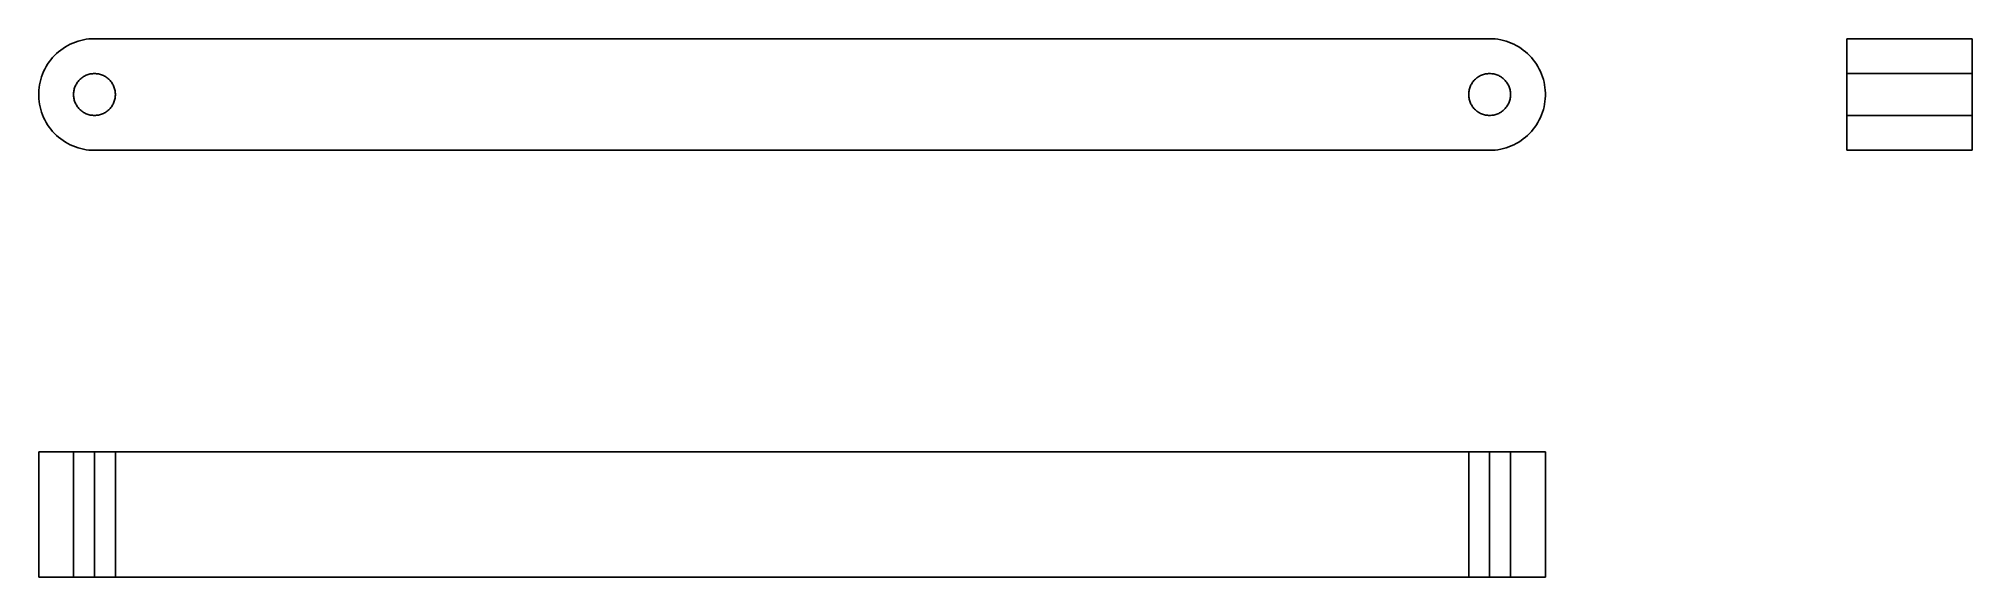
# Model space of a CAD drawing. Extents: x 0 to 1, y 0 to 0.278.
import ezdxf

# ---------------------------------------------------------------- set-up
doc = ezdxf.new("R2010")
doc.units = 0
doc.linetypes.add('HIDDEN', pattern=[0.038943, 0.025975, -0.012968])
for name, color, linetype in [('FRONT', 7, 'CONTINUOUS'), ('LEFT', 7, 'CONTINUOUS'), ('LEFT_HID', 7, 'HIDDEN'), ('TOP', 7, 'CONTINUOUS'), ('TOP_HID', 7, 'HIDDEN')]:
    doc.layers.add(name, color=color, linetype=linetype)

msp = doc.modelspace()

# ---------------------------------------------------------------- linework, layer by layer
at = {"layer": 'FRONT'}
for p, q in [((0.009217, 0.270665), (0.008187, 0.269661)), ((0.010295, 0.271617), (0.009217, 0.270665)), ((0.01142, 0.272513), (0.010295, 0.271617)), ((0.012588, 0.273353), (0.01142, 0.272513)), ((0.013796, 0.274133), (0.012588, 0.273353)), ((0.015041, 0.274853), (0.013796, 0.274133)), ((0.016321, 0.275509), (0.015041, 0.274853)), ((0.017632, 0.2761), (0.016321, 0.275509)), ((0.018971, 0.276626), (0.017632, 0.2761)), ((0.020335, 0.277084), (0.018971, 0.276626)), ((0.021719, 0.277473), (0.020335, 0.277084)), ((0.023121, 0.277793), (0.021719, 0.277473)), ((0.024538, 0.278043), (0.023121, 0.277793)), ((0.025965, 0.278222), (0.024538, 0.278043)), ((0.027399, 0.27833), (0.025965, 0.278222)), ((0.028837, 0.278365), (0.027399, 0.27833)), ((0.749991, 0.278365), (0.028837, 0.278365)), ((0.751429, 0.27833), (0.749991, 0.278365)), ((0.752863, 0.278222), (0.751429, 0.27833)), ((0.75429, 0.278043), (0.752863, 0.278222)), ((0.755707, 0.277793), (0.75429, 0.278043)), ((0.757109, 0.277473), (0.755707, 0.277793)), ((0.758494, 0.277084), (0.757109, 0.277473)), ((0.759857, 0.276626), (0.758494, 0.277084)), ((0.761196, 0.2761), (0.759857, 0.276626)), ((0.762507, 0.275509), (0.761196, 0.2761)), ((0.763787, 0.274853), (0.762507, 0.275509)), ((0.765032, 0.274133), (0.763787, 0.274853)), ((0.766241, 0.273353), (0.765032, 0.274133)), ((0.767408, 0.272513), (0.766241, 0.273353)), ((0.768533, 0.271617), (0.767408, 0.272513)), ((0.769611, 0.270665), (0.768533, 0.271617)), ((0.770641, 0.269661), (0.769611, 0.270665)), ((0.001985, 0.260058), (0.001493, 0.258706)), ((0.002544, 0.261383), (0.001985, 0.260058)), ((0.003168, 0.262679), (0.002544, 0.261383)), ((0.003856, 0.263942), (0.003168, 0.262679)), ((0.004606, 0.26517), (0.003856, 0.263942)), ((0.005416, 0.266358), (0.004606, 0.26517)), ((0.006284, 0.267505), (0.005416, 0.266358)), ((0.007209, 0.268606), (0.006284, 0.267505)), ((0.008187, 0.269661), (0.007209, 0.268606)), ((0.025649, 0.259856), (0.026168, 0.260002)), ((0.026168, 0.260002), (0.026694, 0.260122)), ((0.026694, 0.260122), (0.027225, 0.260216)), ((0.027225, 0.260216), (0.02776, 0.260283)), ((0.02776, 0.260283), (0.028298, 0.260323)), ((0.028298, 0.260323), (0.028837, 0.260337)), ((0.028837, 0.260337), (0.029376, 0.260323)), ((0.029376, 0.260323), (0.029914, 0.260283)), ((0.029914, 0.260283), (0.030449, 0.260216)), ((0.030449, 0.260216), (0.030981, 0.260122)), ((0.030981, 0.260122), (0.031506, 0.260002)), ((0.031506, 0.260002), (0.032026, 0.259856)), ((0.746803, 0.259856), (0.747322, 0.260002)), ((0.747322, 0.260002), (0.747848, 0.260122)), ((0.747848, 0.260122), (0.748379, 0.260216)), ((0.748379, 0.260216), (0.748914, 0.260283)), ((0.748914, 0.260283), (0.749452, 0.260323)), ((0.749452, 0.260323), (0.749991, 0.260337)), ((0.749991, 0.260337), (0.75053, 0.260323)), ((0.75053, 0.260323), (0.751068, 0.260283)), ((0.751068, 0.260283), (0.751603, 0.260216)), ((0.751603, 0.260216), (0.752134, 0.260122)), ((0.752134, 0.260122), (0.75266, 0.260002)), ((0.75266, 0.260002), (0.753179, 0.259856)), ((0.771619, 0.268606), (0.770641, 0.269661)), ((0.772544, 0.267505), (0.771619, 0.268606)), ((0.773412, 0.266358), (0.772544, 0.267505)), ((0.774223, 0.26517), (0.773412, 0.266358)), ((0.774973, 0.263942), (0.774223, 0.26517)), ((0.77566, 0.262679), (0.774973, 0.263942)), ((0.776284, 0.261383), (0.77566, 0.262679)), ((0.776843, 0.260058), (0.776284, 0.261383)), ((0.777335, 0.258706), (0.776843, 0.260058)), ((0.000072, 0.251675), (0, 0.250238)), ((0, 0.250238), (0, 0.2488)), ((0.000215, 0.253106), (0.000072, 0.251675)), ((0.000429, 0.254528), (0.000215, 0.253106)), ((0.000714, 0.255938), (0.000429, 0.254528)), ((0.001069, 0.257332), (0.000714, 0.255938)), ((0.001493, 0.258706), (0.001069, 0.257332)), ((0.018023, 0.249789), (0.01805, 0.250328)), ((0.01805, 0.250328), (0.018104, 0.250864)), ((0.018104, 0.250864), (0.018184, 0.251398)), ((0.018184, 0.251398), (0.018291, 0.251926)), ((0.018291, 0.251926), (0.018424, 0.252449)), ((0.018424, 0.252449), (0.018583, 0.252964)), ((0.018583, 0.252964), (0.018768, 0.253471)), ((0.018768, 0.253471), (0.018977, 0.253968)), ((0.018977, 0.253968), (0.019211, 0.254454)), ((0.019211, 0.254454), (0.019469, 0.254928)), ((0.019469, 0.254928), (0.01975, 0.255388)), ((0.01975, 0.255388), (0.020054, 0.255834)), ((0.020054, 0.255834), (0.02038, 0.256264)), ((0.02038, 0.256264), (0.020727, 0.256677)), ((0.020727, 0.256677), (0.021093, 0.257072)), ((0.021093, 0.257072), (0.02148, 0.257449)), ((0.02148, 0.257449), (0.021884, 0.257806)), ((0.021884, 0.257806), (0.022306, 0.258142)), ((0.022306, 0.258142), (0.022744, 0.258457)), ((0.022744, 0.258457), (0.023197, 0.25875)), ((0.023197, 0.25875), (0.023664, 0.259019)), ((0.023664, 0.259019), (0.024144, 0.259265)), ((0.024144, 0.259265), (0.024635, 0.259487)), ((0.024635, 0.259487), (0.025137, 0.259684)), ((0.025137, 0.259684), (0.025649, 0.259856)), ((0.032026, 0.259856), (0.032537, 0.259684)), ((0.032537, 0.259684), (0.033039, 0.259487)), ((0.033039, 0.259487), (0.033531, 0.259265)), ((0.033531, 0.259265), (0.034011, 0.259019)), ((0.034011, 0.259019), (0.034478, 0.25875)), ((0.034478, 0.25875), (0.034931, 0.258457)), ((0.034931, 0.258457), (0.035369, 0.258142)), ((0.035369, 0.258142), (0.03579, 0.257806)), ((0.03579, 0.257806), (0.036195, 0.257449)), ((0.036195, 0.257449), (0.036581, 0.257072)), ((0.036581, 0.257072), (0.036948, 0.256677)), ((0.036948, 0.256677), (0.037294, 0.256264)), ((0.037294, 0.256264), (0.03762, 0.255834)), ((0.03762, 0.255834), (0.037924, 0.255388)), ((0.037924, 0.255388), (0.038205, 0.254928)), ((0.038205, 0.254928), (0.038463, 0.254454)), ((0.038463, 0.254454), (0.038697, 0.253968)), ((0.038697, 0.253968), (0.038907, 0.253471)), ((0.038907, 0.253471), (0.039091, 0.252964)), ((0.039091, 0.252964), (0.03925, 0.252449)), ((0.03925, 0.252449), (0.039383, 0.251926)), ((0.039383, 0.251926), (0.03949, 0.251398)), ((0.03949, 0.251398), (0.039571, 0.250864)), ((0.039571, 0.250864), (0.039624, 0.250328)), ((0.039624, 0.250328), (0.039651, 0.249789)), ((0.739177, 0.249789), (0.739204, 0.250328)), ((0.739204, 0.250328), (0.739258, 0.250864)), ((0.739258, 0.250864), (0.739338, 0.251398)), ((0.739338, 0.251398), (0.739445, 0.251926)), ((0.739445, 0.251926), (0.739578, 0.252449)), ((0.739578, 0.252449), (0.739737, 0.252964)), ((0.739737, 0.252964), (0.739921, 0.253471)), ((0.739921, 0.253471), (0.740131, 0.253968)), ((0.740131, 0.253968), (0.740365, 0.254454)), ((0.740365, 0.254454), (0.740623, 0.254928)), ((0.740623, 0.254928), (0.740904, 0.255388)), ((0.740904, 0.255388), (0.741208, 0.255834)), ((0.741208, 0.255834), (0.741534, 0.256264)), ((0.741534, 0.256264), (0.74188, 0.256677)), ((0.74188, 0.256677), (0.742247, 0.257072)), ((0.742247, 0.257072), (0.742633, 0.257449)), ((0.742633, 0.257449), (0.743038, 0.257806)), ((0.743038, 0.257806), (0.743459, 0.258142)), ((0.743459, 0.258142), (0.743897, 0.258457)), ((0.743897, 0.258457), (0.744351, 0.25875)), ((0.744351, 0.25875), (0.744818, 0.259019)), ((0.744818, 0.259019), (0.745298, 0.259265)), ((0.745298, 0.259265), (0.745789, 0.259487)), ((0.745789, 0.259487), (0.746291, 0.259684)), ((0.746291, 0.259684), (0.746803, 0.259856)), ((0.753179, 0.259856), (0.753691, 0.259684)), ((0.753691, 0.259684), (0.754193, 0.259487)), ((0.754193, 0.259487), (0.754684, 0.259265)), ((0.754684, 0.259265), (0.755164, 0.259019)), ((0.755164, 0.259019), (0.755632, 0.25875)), ((0.755632, 0.25875), (0.756085, 0.258457)), ((0.756085, 0.258457), (0.756523, 0.258142)), ((0.756523, 0.258142), (0.756944, 0.257806)), ((0.756944, 0.257806), (0.757349, 0.257449)), ((0.757349, 0.257449), (0.757735, 0.257072)), ((0.757735, 0.257072), (0.758102, 0.256677)), ((0.758102, 0.256677), (0.758448, 0.256264)), ((0.758448, 0.256264), (0.758774, 0.255834)), ((0.758774, 0.255834), (0.759078, 0.255388)), ((0.759078, 0.255388), (0.759359, 0.254928)), ((0.759359, 0.254928), (0.759617, 0.254454)), ((0.759617, 0.254454), (0.759851, 0.253968)), ((0.759851, 0.253968), (0.760061, 0.253471)), ((0.760061, 0.253471), (0.760245, 0.252964)), ((0.760245, 0.252964), (0.760404, 0.252449)), ((0.760404, 0.252449), (0.760537, 0.251926)), ((0.760537, 0.251926), (0.760644, 0.251398)), ((0.760644, 0.251398), (0.760724, 0.250864)), ((0.760724, 0.250864), (0.760778, 0.250328)), ((0.760778, 0.250328), (0.760805, 0.249789)), ((0.777759, 0.257332), (0.777335, 0.258706)), ((0.778114, 0.255938), (0.777759, 0.257332)), ((0.778399, 0.254528), (0.778114, 0.255938)), ((0.778613, 0.253106), (0.778399, 0.254528)), ((0.778757, 0.251675), (0.778613, 0.253106)), ((0.778828, 0.250238), (0.778757, 0.251675)), ((0.778828, 0.2488), (0.778828, 0.250238)), ((0, 0.2488), (0.000072, 0.247364)), ((0.000072, 0.247364), (0.000215, 0.245932)), ((0.000215, 0.245932), (0.000429, 0.24451)), ((0.000429, 0.24451), (0.000714, 0.2431)), ((0.000714, 0.2431), (0.001069, 0.241707)), ((0.001069, 0.241707), (0.001493, 0.240332)), ((0.001493, 0.240332), (0.001985, 0.238981)), ((0.018023, 0.24925), (0.018023, 0.249789)), ((0.01805, 0.248711), (0.018023, 0.24925)), ((0.018104, 0.248174), (0.01805, 0.248711)), ((0.018184, 0.247641), (0.018104, 0.248174)), ((0.018291, 0.247112), (0.018184, 0.247641)), ((0.018424, 0.246589), (0.018291, 0.247112)), ((0.018583, 0.246074), (0.018424, 0.246589)), ((0.018768, 0.245567), (0.018583, 0.246074)), ((0.018977, 0.24507), (0.018768, 0.245567)), ((0.019211, 0.244584), (0.018977, 0.24507)), ((0.019469, 0.244111), (0.019211, 0.244584)), ((0.01975, 0.24365), (0.019469, 0.244111)), ((0.020054, 0.243205), (0.01975, 0.24365)), ((0.02038, 0.242775), (0.020054, 0.243205)), ((0.020727, 0.242362), (0.02038, 0.242775)), ((0.021093, 0.241966), (0.020727, 0.242362)), ((0.02148, 0.24159), (0.021093, 0.241966)), ((0.021884, 0.241233), (0.02148, 0.24159)), ((0.022306, 0.240896), (0.021884, 0.241233)), ((0.022744, 0.240582), (0.022306, 0.240896)), ((0.023197, 0.240289), (0.022744, 0.240582)), ((0.023664, 0.240019), (0.023197, 0.240289)), ((0.024144, 0.239773), (0.023664, 0.240019)), ((0.034011, 0.240019), (0.033531, 0.239773)), ((0.034478, 0.240289), (0.034011, 0.240019)), ((0.034931, 0.240582), (0.034478, 0.240289)), ((0.035369, 0.240896), (0.034931, 0.240582)), ((0.03579, 0.241233), (0.035369, 0.240896)), ((0.036195, 0.24159), (0.03579, 0.241233)), ((0.036581, 0.241966), (0.036195, 0.24159)), ((0.036948, 0.242362), (0.036581, 0.241966)), ((0.037294, 0.242775), (0.036948, 0.242362)), ((0.03762, 0.243205), (0.037294, 0.242775)), ((0.037924, 0.24365), (0.03762, 0.243205)), ((0.038205, 0.244111), (0.037924, 0.24365)), ((0.038463, 0.244584), (0.038205, 0.244111)), ((0.038697, 0.24507), (0.038463, 0.244584)), ((0.038907, 0.245567), (0.038697, 0.24507)), ((0.039091, 0.246074), (0.038907, 0.245567)), ((0.03925, 0.246589), (0.039091, 0.246074)), ((0.039383, 0.247112), (0.03925, 0.246589)), ((0.03949, 0.247641), (0.039383, 0.247112)), ((0.039571, 0.248174), (0.03949, 0.247641)), ((0.039624, 0.248711), (0.039571, 0.248174)), ((0.039651, 0.24925), (0.039624, 0.248711)), ((0.039651, 0.249789), (0.039651, 0.24925)), ((0.739177, 0.24925), (0.739177, 0.249789)), ((0.739204, 0.248711), (0.739177, 0.24925)), ((0.739258, 0.248174), (0.739204, 0.248711)), ((0.739338, 0.247641), (0.739258, 0.248174)), ((0.739445, 0.247112), (0.739338, 0.247641)), ((0.739578, 0.246589), (0.739445, 0.247112)), ((0.739737, 0.246074), (0.739578, 0.246589)), ((0.739921, 0.245567), (0.739737, 0.246074)), ((0.740131, 0.24507), (0.739921, 0.245567)), ((0.740365, 0.244584), (0.740131, 0.24507)), ((0.740623, 0.244111), (0.740365, 0.244584)), ((0.740904, 0.24365), (0.740623, 0.244111)), ((0.741208, 0.243205), (0.740904, 0.24365)), ((0.741534, 0.242775), (0.741208, 0.243205)), ((0.74188, 0.242362), (0.741534, 0.242775)), ((0.742247, 0.241966), (0.74188, 0.242362)), ((0.742633, 0.24159), (0.742247, 0.241966)), ((0.743038, 0.241233), (0.742633, 0.24159)), ((0.743459, 0.240896), (0.743038, 0.241233)), ((0.743897, 0.240582), (0.743459, 0.240896)), ((0.744351, 0.240289), (0.743897, 0.240582)), ((0.744818, 0.240019), (0.744351, 0.240289)), ((0.745298, 0.239773), (0.744818, 0.240019)), ((0.755164, 0.240019), (0.754684, 0.239773)), ((0.755632, 0.240289), (0.755164, 0.240019)), ((0.756085, 0.240582), (0.755632, 0.240289)), ((0.756523, 0.240896), (0.756085, 0.240582)), ((0.756944, 0.241233), (0.756523, 0.240896)), ((0.757349, 0.24159), (0.756944, 0.241233)), ((0.757735, 0.241966), (0.757349, 0.24159)), ((0.758102, 0.242362), (0.757735, 0.241966)), ((0.758448, 0.242775), (0.758102, 0.242362)), ((0.758774, 0.243205), (0.758448, 0.242775)), ((0.759078, 0.24365), (0.758774, 0.243205)), ((0.759359, 0.244111), (0.759078, 0.24365)), ((0.759617, 0.244584), (0.759359, 0.244111)), ((0.759851, 0.24507), (0.759617, 0.244584)), ((0.760061, 0.245567), (0.759851, 0.24507)), ((0.760245, 0.246074), (0.760061, 0.245567)), ((0.760404, 0.246589), (0.760245, 0.246074)), ((0.760537, 0.247112), (0.760404, 0.246589)), ((0.760644, 0.247641), (0.760537, 0.247112)), ((0.760724, 0.248174), (0.760644, 0.247641)), ((0.760778, 0.248711), (0.760724, 0.248174)), ((0.760805, 0.24925), (0.760778, 0.248711)), ((0.760805, 0.249789), (0.760805, 0.24925)), ((0.776843, 0.238981), (0.777335, 0.240332)), ((0.777335, 0.240332), (0.777759, 0.241707)), ((0.777759, 0.241707), (0.778114, 0.2431)), ((0.778114, 0.2431), (0.778399, 0.24451)), ((0.778399, 0.24451), (0.778613, 0.245932)), ((0.778613, 0.245932), (0.778757, 0.247364)), ((0.778757, 0.247364), (0.778828, 0.2488)), ((0.001985, 0.238981), (0.002544, 0.237655)), ((0.002544, 0.237655), (0.003168, 0.236359)), ((0.003168, 0.236359), (0.003856, 0.235096)), ((0.003856, 0.235096), (0.004606, 0.233869)), ((0.004606, 0.233869), (0.005416, 0.23268)), ((0.005416, 0.23268), (0.006284, 0.231534)), ((0.006284, 0.231534), (0.007209, 0.230432)), ((0.007209, 0.230432), (0.008187, 0.229378)), ((0.024635, 0.239551), (0.024144, 0.239773)), ((0.025137, 0.239354), (0.024635, 0.239551)), ((0.025649, 0.239183), (0.025137, 0.239354)), ((0.026168, 0.239036), (0.025649, 0.239183)), ((0.026694, 0.238916), (0.026168, 0.239036)), ((0.027225, 0.238823), (0.026694, 0.238916)), ((0.02776, 0.238756), (0.027225, 0.238823)), ((0.028298, 0.238715), (0.02776, 0.238756)), ((0.028837, 0.238702), (0.028298, 0.238715)), ((0.029376, 0.238715), (0.028837, 0.238702)), ((0.029914, 0.238756), (0.029376, 0.238715)), ((0.030449, 0.238823), (0.029914, 0.238756)), ((0.030981, 0.238916), (0.030449, 0.238823)), ((0.031506, 0.239036), (0.030981, 0.238916)), ((0.032026, 0.239183), (0.031506, 0.239036)), ((0.032537, 0.239354), (0.032026, 0.239183)), ((0.033039, 0.239551), (0.032537, 0.239354)), ((0.033531, 0.239773), (0.033039, 0.239551)), ((0.745789, 0.239551), (0.745298, 0.239773)), ((0.746291, 0.239354), (0.745789, 0.239551)), ((0.746803, 0.239183), (0.746291, 0.239354)), ((0.747322, 0.239036), (0.746803, 0.239183)), ((0.747848, 0.238916), (0.747322, 0.239036)), ((0.748379, 0.238823), (0.747848, 0.238916)), ((0.748914, 0.238756), (0.748379, 0.238823)), ((0.749452, 0.238715), (0.748914, 0.238756)), ((0.749991, 0.238702), (0.749452, 0.238715)), ((0.75053, 0.238715), (0.749991, 0.238702)), ((0.751068, 0.238756), (0.75053, 0.238715)), ((0.751603, 0.238823), (0.751068, 0.238756)), ((0.752134, 0.238916), (0.751603, 0.238823)), ((0.75266, 0.239036), (0.752134, 0.238916)), ((0.753179, 0.239183), (0.75266, 0.239036)), ((0.753691, 0.239354), (0.753179, 0.239183)), ((0.754193, 0.239551), (0.753691, 0.239354)), ((0.754684, 0.239773), (0.754193, 0.239551)), ((0.770641, 0.229378), (0.771619, 0.230432)), ((0.771619, 0.230432), (0.772544, 0.231534)), ((0.772544, 0.231534), (0.773412, 0.23268)), ((0.773412, 0.23268), (0.774223, 0.233869)), ((0.774223, 0.233869), (0.774973, 0.235096)), ((0.774973, 0.235096), (0.77566, 0.236359)), ((0.77566, 0.236359), (0.776284, 0.237655)), ((0.776284, 0.237655), (0.776843, 0.238981)), ((0.008187, 0.229378), (0.009217, 0.228374)), ((0.009217, 0.228374), (0.010295, 0.227422)), ((0.010295, 0.227422), (0.01142, 0.226525)), ((0.01142, 0.226525), (0.012588, 0.225685)), ((0.012588, 0.225685), (0.013796, 0.224905)), ((0.013796, 0.224905), (0.015041, 0.224186)), ((0.015041, 0.224186), (0.016321, 0.22353)), ((0.016321, 0.22353), (0.017632, 0.222938)), ((0.017632, 0.222938), (0.018971, 0.222413)), ((0.018971, 0.222413), (0.020335, 0.221955)), ((0.020335, 0.221955), (0.021719, 0.221565)), ((0.021719, 0.221565), (0.023121, 0.221245)), ((0.023121, 0.221245), (0.024538, 0.220995)), ((0.024538, 0.220995), (0.025965, 0.220816)), ((0.025965, 0.220816), (0.027399, 0.220709)), ((0.027399, 0.220709), (0.028837, 0.220673)), ((0.028837, 0.220673), (0.749991, 0.220673)), ((0.749991, 0.220673), (0.751429, 0.220709)), ((0.751429, 0.220709), (0.752863, 0.220816)), ((0.752863, 0.220816), (0.75429, 0.220995)), ((0.75429, 0.220995), (0.755707, 0.221245)), ((0.755707, 0.221245), (0.757109, 0.221565)), ((0.757109, 0.221565), (0.758494, 0.221955)), ((0.758494, 0.221955), (0.759857, 0.222413)), ((0.759857, 0.222413), (0.761196, 0.222938)), ((0.761196, 0.222938), (0.762507, 0.22353)), ((0.762507, 0.22353), (0.763787, 0.224186)), ((0.763787, 0.224186), (0.765032, 0.224905)), ((0.765032, 0.224905), (0.766241, 0.225685)), ((0.766241, 0.225685), (0.767408, 0.226525)), ((0.767408, 0.226525), (0.768533, 0.227422)), ((0.768533, 0.227422), (0.769611, 0.228374)), ((0.769611, 0.228374), (0.770641, 0.229378))]:
    msp.add_line(p, q, dxfattribs=at)
at = {"layer": 'LEFT'}
for p, q in [((0.934597, 0.278365), (0.934597, 0.220673)), ((0.934597, 0.278365), (0.999501, 0.278365)), ((0.999501, 0.278365), (0.999501, 0.220673)), ((0.934597, 0.220673), (0.999501, 0.220673))]:
    msp.add_line(p, q, dxfattribs=at)
at = {"layer": 'LEFT_HID', "linetype": 'HIDDEN'}
for p, q in [((0.934597, 0.260337), (0.934597, 0.278365)), ((0.934597, 0.278365), (0.934597, 0.260337)), ((0.999501, 0.260337), (0.999501, 0.278365)), ((0.999501, 0.278365), (0.999501, 0.260337)), ((0.934597, 0.260337), (0.999501, 0.260337)), ((0.934597, 0.260337), (0.934597, 0.238702)), ((0.934597, 0.238702), (0.934597, 0.260337)), ((0.934597, 0.238702), (0.934597, 0.260337)), ((0.934597, 0.260337), (0.934597, 0.238702)), ((0.934597, 0.260337), (0.999501, 0.260337)), ((0.999501, 0.260337), (0.999501, 0.238702)), ((0.999501, 0.238702), (0.999501, 0.260337)), ((0.999501, 0.238702), (0.999501, 0.260337)), ((0.999501, 0.260337), (0.999501, 0.238702)), ((0.934597, 0.238702), (0.999501, 0.238702)), ((0.934597, 0.220673), (0.934597, 0.238702)), ((0.934597, 0.238702), (0.934597, 0.220673)), ((0.934597, 0.238702), (0.999501, 0.238702)), ((0.999501, 0.220673), (0.999501, 0.238702)), ((0.999501, 0.238702), (0.999501, 0.220673))]:
    msp.add_line(p, q, dxfattribs=at)
at = {"layer": 'TOP'}
for p, q in [((0.028846, 0.064904), (0, 0.064904)), ((0, 0), (0, 0.064904)), ((0.75, 0.064904), (0.028846, 0.064904)), ((0.028846, 0.064904), (0.028846, 0)), ((0.778846, 0.064904), (0.75, 0.064904)), ((0.75, 0.064904), (0.75, 0)), ((0.778846, 0), (0.778846, 0.064904)), ((0.028846, 0), (0, 0)), ((0.75, 0), (0.028846, 0)), ((0.778846, 0), (0.75, 0))]:
    msp.add_line(p, q, dxfattribs=at)
at = {"layer": 'TOP_HID', "linetype": 'HIDDEN'}
for p, q in [((0.028846, 0.064904), (0.018029, 0.064904)), ((0.018029, 0.064904), (0.028846, 0.064904)), ((0.018029, 0), (0.018029, 0.064904)), ((0.028846, 0.064904), (0.039663, 0.064904)), ((0.039663, 0.064904), (0.028846, 0.064904)), ((0.028846, 0.064904), (0.029762, 0.064904)), ((0.029762, 0.064904), (0.028846, 0.064904)), ((0.029762, 0.064904), (0.030678, 0.064904)), ((0.030678, 0.064904), (0.029762, 0.064904)), ((0.030678, 0.064904), (0.031593, 0.064904)), ((0.031593, 0.064904), (0.030678, 0.064904)), ((0.031593, 0.064904), (0.032509, 0.064904)), ((0.032509, 0.064904), (0.031593, 0.064904)), ((0.032509, 0.064904), (0.033425, 0.064904)), ((0.033425, 0.064904), (0.032509, 0.064904)), ((0.033425, 0.064904), (0.034341, 0.064904)), ((0.034341, 0.064904), (0.033425, 0.064904)), ((0.034341, 0.064904), (0.035256, 0.064904)), ((0.035256, 0.064904), (0.034341, 0.064904)), ((0.035256, 0.064904), (0.036172, 0.064904)), ((0.036172, 0.064904), (0.035256, 0.064904)), ((0.036172, 0.064904), (0.037088, 0.064904)), ((0.037088, 0.064904), (0.036172, 0.064904)), ((0.037088, 0.064904), (0.038004, 0.064904)), ((0.038004, 0.064904), (0.037088, 0.064904)), ((0.038004, 0.064904), (0.038919, 0.064904)), ((0.038919, 0.064904), (0.038004, 0.064904)), ((0.038919, 0.064904), (0.039835, 0.064904)), ((0.039835, 0.064904), (0.038919, 0.064904)), ((0.039663, 0), (0.039663, 0.064904)), ((0.039835, 0.064904), (0.040751, 0.064904)), ((0.040751, 0.064904), (0.039835, 0.064904)), ((0.040751, 0.064904), (0.041667, 0.064904)), ((0.041667, 0.064904), (0.040751, 0.064904)), ((0.041667, 0.064904), (0.042582, 0.064904)), ((0.042582, 0.064904), (0.041667, 0.064904)), ((0.042582, 0.064904), (0.043498, 0.064904)), ((0.043498, 0.064904), (0.042582, 0.064904)), ((0.043498, 0.064904), (0.044414, 0.064904)), ((0.044414, 0.064904), (0.043498, 0.064904)), ((0.044414, 0.064904), (0.04533, 0.064904)), ((0.04533, 0.064904), (0.044414, 0.064904)), ((0.04533, 0.064904), (0.046245, 0.064904)), ((0.046245, 0.064904), (0.04533, 0.064904)), ((0.046245, 0.064904), (0.047161, 0.064904)), ((0.047161, 0.064904), (0.046245, 0.064904)), ((0.047161, 0.064904), (0.048077, 0.064904)), ((0.048077, 0.064904), (0.047161, 0.064904)), ((0.048077, 0.064904), (0.048993, 0.064904)), ((0.048993, 0.064904), (0.048077, 0.064904)), ((0.048993, 0.064904), (0.049908, 0.064904)), ((0.049908, 0.064904), (0.048993, 0.064904)), ((0.049908, 0.064904), (0.050824, 0.064904)), ((0.050824, 0.064904), (0.049908, 0.064904)), ((0.050824, 0.064904), (0.05174, 0.064904)), ((0.05174, 0.064904), (0.050824, 0.064904)), ((0.05174, 0.064904), (0.052656, 0.064904)), ((0.052656, 0.064904), (0.05174, 0.064904)), ((0.052656, 0.064904), (0.053571, 0.064904)), ((0.053571, 0.064904), (0.052656, 0.064904)), ((0.053571, 0.064904), (0.054487, 0.064904)), ((0.054487, 0.064904), (0.053571, 0.064904)), ((0.054487, 0.064904), (0.055403, 0.064904)), ((0.055403, 0.064904), (0.054487, 0.064904)), ((0.055403, 0.064904), (0.056319, 0.064904)), ((0.056319, 0.064904), (0.055403, 0.064904)), ((0.056319, 0.064904), (0.057234, 0.064904)), ((0.057234, 0.064904), (0.056319, 0.064904)), ((0.722527, 0.064904), (0.721612, 0.064904)), ((0.721612, 0.064904), (0.722527, 0.064904)), ((0.723443, 0.064904), (0.722527, 0.064904)), ((0.722527, 0.064904), (0.723443, 0.064904)), ((0.724359, 0.064904), (0.723443, 0.064904)), ((0.723443, 0.064904), (0.724359, 0.064904)), ((0.725275, 0.064904), (0.724359, 0.064904)), ((0.724359, 0.064904), (0.725275, 0.064904)), ((0.72619, 0.064904), (0.725275, 0.064904)), ((0.725275, 0.064904), (0.72619, 0.064904)), ((0.727106, 0.064904), (0.72619, 0.064904)), ((0.72619, 0.064904), (0.727106, 0.064904)), ((0.728022, 0.064904), (0.727106, 0.064904)), ((0.727106, 0.064904), (0.728022, 0.064904)), ((0.728938, 0.064904), (0.728022, 0.064904)), ((0.728022, 0.064904), (0.728938, 0.064904)), ((0.729853, 0.064904), (0.728938, 0.064904)), ((0.728938, 0.064904), (0.729853, 0.064904)), ((0.730769, 0.064904), (0.729853, 0.064904)), ((0.729853, 0.064904), (0.730769, 0.064904)), ((0.731685, 0.064904), (0.730769, 0.064904)), ((0.730769, 0.064904), (0.731685, 0.064904)), ((0.732601, 0.064904), (0.731685, 0.064904)), ((0.731685, 0.064904), (0.732601, 0.064904)), ((0.733516, 0.064904), (0.732601, 0.064904)), ((0.732601, 0.064904), (0.733516, 0.064904)), ((0.734432, 0.064904), (0.733516, 0.064904)), ((0.733516, 0.064904), (0.734432, 0.064904)), ((0.735348, 0.064904), (0.734432, 0.064904)), ((0.734432, 0.064904), (0.735348, 0.064904)), ((0.736264, 0.064904), (0.735348, 0.064904)), ((0.735348, 0.064904), (0.736264, 0.064904)), ((0.737179, 0.064904), (0.736264, 0.064904)), ((0.736264, 0.064904), (0.737179, 0.064904)), ((0.738095, 0.064904), (0.737179, 0.064904)), ((0.737179, 0.064904), (0.738095, 0.064904)), ((0.739011, 0.064904), (0.738095, 0.064904)), ((0.738095, 0.064904), (0.739011, 0.064904)), ((0.739927, 0.064904), (0.739011, 0.064904)), ((0.739011, 0.064904), (0.739927, 0.064904)), ((0.75, 0.064904), (0.739183, 0.064904)), ((0.739183, 0.064904), (0.75, 0.064904)), ((0.739183, 0), (0.739183, 0.064904)), ((0.740842, 0.064904), (0.739927, 0.064904)), ((0.739927, 0.064904), (0.740842, 0.064904)), ((0.741758, 0.064904), (0.740842, 0.064904)), ((0.740842, 0.064904), (0.741758, 0.064904)), ((0.742674, 0.064904), (0.741758, 0.064904)), ((0.741758, 0.064904), (0.742674, 0.064904)), ((0.74359, 0.064904), (0.742674, 0.064904)), ((0.742674, 0.064904), (0.74359, 0.064904)), ((0.744505, 0.064904), (0.74359, 0.064904)), ((0.74359, 0.064904), (0.744505, 0.064904)), ((0.745421, 0.064904), (0.744505, 0.064904)), ((0.744505, 0.064904), (0.745421, 0.064904)), ((0.746337, 0.064904), (0.745421, 0.064904)), ((0.745421, 0.064904), (0.746337, 0.064904)), ((0.747253, 0.064904), (0.746337, 0.064904)), ((0.746337, 0.064904), (0.747253, 0.064904)), ((0.748168, 0.064904), (0.747253, 0.064904)), ((0.747253, 0.064904), (0.748168, 0.064904)), ((0.749084, 0.064904), (0.748168, 0.064904)), ((0.748168, 0.064904), (0.749084, 0.064904)), ((0.75, 0.064904), (0.749084, 0.064904)), ((0.749084, 0.064904), (0.75, 0.064904)), ((0.75, 0.064904), (0.760817, 0.064904)), ((0.760817, 0.064904), (0.75, 0.064904)), ((0.760817, 0), (0.760817, 0.064904)), ((0.028846, 0), (0.018029, 0)), ((0.018029, 0), (0.028846, 0)), ((0.028846, 0), (0.039663, 0)), ((0.039663, 0), (0.028846, 0)), ((0.028846, 0), (0.029762, 0)), ((0.029762, 0), (0.028846, 0)), ((0.029762, 0), (0.030678, 0)), ((0.030678, 0), (0.029762, 0)), ((0.030678, 0), (0.031593, 0)), ((0.031593, 0), (0.030678, 0)), ((0.031593, 0), (0.032509, 0)), ((0.032509, 0), (0.031593, 0)), ((0.032509, 0), (0.033425, 0)), ((0.033425, 0), (0.032509, 0)), ((0.033425, 0), (0.034341, 0)), ((0.034341, 0), (0.033425, 0)), ((0.034341, 0), (0.035256, 0)), ((0.035256, 0), (0.034341, 0)), ((0.035256, 0), (0.036172, 0)), ((0.036172, 0), (0.035256, 0)), ((0.036172, 0), (0.037088, 0)), ((0.037088, 0), (0.036172, 0)), ((0.037088, 0), (0.038004, 0)), ((0.038004, 0), (0.037088, 0)), ((0.038004, 0), (0.038919, 0)), ((0.038919, 0), (0.038004, 0)), ((0.038919, 0), (0.039835, 0)), ((0.039835, 0), (0.038919, 0)), ((0.039835, 0), (0.040751, 0)), ((0.040751, 0), (0.039835, 0)), ((0.040751, 0), (0.041667, 0)), ((0.041667, 0), (0.040751, 0)), ((0.041667, 0), (0.042582, 0)), ((0.042582, 0), (0.041667, 0)), ((0.042582, 0), (0.043498, 0)), ((0.043498, 0), (0.042582, 0)), ((0.043498, 0), (0.044414, 0)), ((0.044414, 0), (0.043498, 0)), ((0.044414, 0), (0.04533, 0)), ((0.04533, 0), (0.044414, 0)), ((0.04533, 0), (0.046245, 0)), ((0.046245, 0), (0.04533, 0)), ((0.046245, 0), (0.047161, 0)), ((0.047161, 0), (0.046245, 0)), ((0.047161, 0), (0.048077, 0)), ((0.048077, 0), (0.047161, 0)), ((0.048077, 0), (0.048993, 0)), ((0.048993, 0), (0.048077, 0)), ((0.048993, 0), (0.049908, 0)), ((0.049908, 0), (0.048993, 0)), ((0.049908, 0), (0.050824, 0)), ((0.050824, 0), (0.049908, 0)), ((0.050824, 0), (0.05174, 0)), ((0.05174, 0), (0.050824, 0)), ((0.05174, 0), (0.052656, 0)), ((0.052656, 0), (0.05174, 0)), ((0.052656, 0), (0.053571, 0)), ((0.053571, 0), (0.052656, 0)), ((0.053571, 0), (0.054487, 0)), ((0.054487, 0), (0.053571, 0)), ((0.054487, 0), (0.055403, 0)), ((0.055403, 0), (0.054487, 0)), ((0.055403, 0), (0.056319, 0)), ((0.056319, 0), (0.055403, 0)), ((0.056319, 0), (0.057234, 0)), ((0.057234, 0), (0.056319, 0)), ((0.722527, 0), (0.721612, 0)), ((0.721612, 0), (0.722527, 0)), ((0.723443, 0), (0.722527, 0)), ((0.722527, 0), (0.723443, 0)), ((0.724359, 0), (0.723443, 0)), ((0.723443, 0), (0.724359, 0)), ((0.725275, 0), (0.724359, 0)), ((0.724359, 0), (0.725275, 0)), ((0.72619, 0), (0.725275, 0)), ((0.725275, 0), (0.72619, 0)), ((0.727106, 0), (0.72619, 0)), ((0.72619, 0), (0.727106, 0)), ((0.728022, 0), (0.727106, 0)), ((0.727106, 0), (0.728022, 0)), ((0.728938, 0), (0.728022, 0)), ((0.728022, 0), (0.728938, 0)), ((0.729853, 0), (0.728938, 0)), ((0.728938, 0), (0.729853, 0)), ((0.730769, 0), (0.729853, 0)), ((0.729853, 0), (0.730769, 0)), ((0.731685, 0), (0.730769, 0)), ((0.730769, 0), (0.731685, 0)), ((0.732601, 0), (0.731685, 0)), ((0.731685, 0), (0.732601, 0)), ((0.733516, 0), (0.732601, 0)), ((0.732601, 0), (0.733516, 0)), ((0.734432, 0), (0.733516, 0)), ((0.733516, 0), (0.734432, 0)), ((0.735348, 0), (0.734432, 0)), ((0.734432, 0), (0.735348, 0)), ((0.736264, 0), (0.735348, 0)), ((0.735348, 0), (0.736264, 0)), ((0.737179, 0), (0.736264, 0)), ((0.736264, 0), (0.737179, 0)), ((0.738095, 0), (0.737179, 0)), ((0.737179, 0), (0.738095, 0)), ((0.739011, 0), (0.738095, 0)), ((0.738095, 0), (0.739011, 0)), ((0.739927, 0), (0.739011, 0)), ((0.739011, 0), (0.739927, 0)), ((0.75, 0), (0.739183, 0)), ((0.739183, 0), (0.75, 0)), ((0.740842, 0), (0.739927, 0)), ((0.739927, 0), (0.740842, 0)), ((0.741758, 0), (0.740842, 0)), ((0.740842, 0), (0.741758, 0)), ((0.742674, 0), (0.741758, 0)), ((0.741758, 0), (0.742674, 0)), ((0.74359, 0), (0.742674, 0)), ((0.742674, 0), (0.74359, 0)), ((0.744505, 0), (0.74359, 0)), ((0.74359, 0), (0.744505, 0)), ((0.745421, 0), (0.744505, 0)), ((0.744505, 0), (0.745421, 0)), ((0.746337, 0), (0.745421, 0)), ((0.745421, 0), (0.746337, 0)), ((0.747253, 0), (0.746337, 0)), ((0.746337, 0), (0.747253, 0)), ((0.748168, 0), (0.747253, 0)), ((0.747253, 0), (0.748168, 0)), ((0.749084, 0), (0.748168, 0)), ((0.748168, 0), (0.749084, 0)), ((0.75, 0), (0.749084, 0)), ((0.749084, 0), (0.75, 0)), ((0.75, 0), (0.760817, 0)), ((0.760817, 0), (0.75, 0))]:
    msp.add_line(p, q, dxfattribs=at)

doc.saveas('drawing.dxf')
